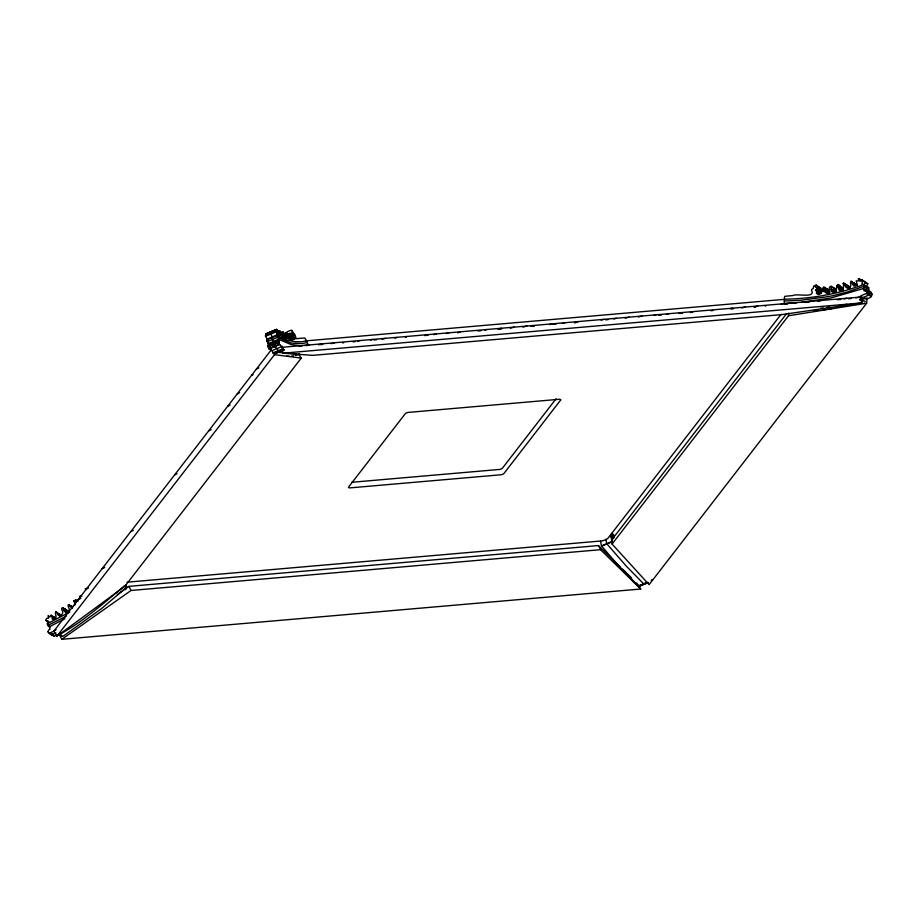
<?xml version="1.0" encoding="UTF-8"?>
<svg xmlns="http://www.w3.org/2000/svg" width="918" height="918" viewBox="0 0 918 918"><rect width="100%" height="100%" fill="white"/><g stroke="black" fill="none" stroke-linecap="round" stroke-linejoin="round"><path stroke-width="1.38" d="M279.198 334.944C282.228 337.709 279.99 327.439 277.19 331.868M283.673 337.331L282.916 332.144M54.529 619.18L54.036 617.022L52.682 617.24M820.107 289.893L820.979 288.126L816.205 285.073L813.6 286.118L813.314 288.309L811.891 289.296A2.077 1.825 -57.4 0 0 811.455 290.042C816.274 298.866 796.755 293.049 792.555 295.619A216.04 190.083 -57.4 0 0 786.554 296.147L784.844 296.33L784.465 297.168L784.236 303.766M864.228 285.509A22.571 19.863 -57.4 0 0 864.767 285.636L864.894 285.659A4.28 3.775 -57.4 0 1 865.49 285.75L866.397 287.139A7.08 6.231 -57.4 0 1 866.317 287.896L866.099 289.663A1.916 1.687 -57.4 0 1 865.697 289.973L865.812 290.604M52.498 619.191L51.293 615.232L49.779 616.999L48.184 615.508L48.379 617.424A4.969 4.372 -57.4 0 1 48.597 618.147L46.738 618.399L45.946 619.57A2.054 1.813 -57.4 0 0 45.946 620.316L48.425 621.968A22.571 19.863 -57.4 0 1 48.046 622.484L47.897 622.679A4.28 3.775 -57.4 0 0 47.529 623.104L47.506 624.883A7.08 6.231 -57.4 0 0 47.943 625.422L48.998 626.661A1.916 1.687 -57.4 0 0 49.469 626.615L49.767 628.773A2.169 1.905 -57.4 0 0 50.088 629.117C44.454 631.377 52.969 637.987 57.329 635.038M290.099 333.314L291.981 339.304L290.283 339.201M57.972 613.637L59.004 613.878A2.077 1.825 -57.4 0 1 59.222 614.176L60.622 616.426M287.472 334.45L290.122 333.314L290.788 334.209A2.134 0.631 67.4 0 1 291.247 334.967L293.163 339.339L293.989 339.235A41.39 12.186 67.4 0 0 294.701 338.96L293.301 336.608L293.886 335.965A15.17 4.464 67.4 0 1 293.76 335.334C289.801 332.568 297.202 325.879 282.572 334.473M829.7 292.211C828.403 290.375 829.206 285.337 831.192 286.6C830.572 290.386 831.329 291.258 834.508 292.188M834.978 289.767L836.057 289.216L835.977 291.247M834.531 291.901L832.041 290.272L832.133 291.178A1.343 1.182 -57.4 0 1 831.995 291.878L836.034 290.949A9.903 8.71 -57.4 0 1 835.69 289.95C837.606 287.759 835.782 279.233 843.367 289.698M638.848 586.395L648.051 582.563L638.836 586.43L638.848 585.259M864.274 298.488L867.074 298.04L866.626 303.215L649.095 584.674L612.065 544.041L612.501 538.866L786.565 313.658M612.065 544.041L788.493 315.769L788.711 313.176M829.436 291.155C826.326 292.567 824.238 285.131 822.941 287.977A2.134 1.882 -57.4 0 0 822.413 288.814L822.253 290.65M278.946 340.027L278.716 339.235L268.194 343.619L268.366 344.571L278.946 340.027L279.152 341.209A2.169 0.643 67.4 0 0 279.37 341.691L279.152 342.322L278.406 341.312L267.815 345.696L268.997 348.874L271.384 350.435M823.48 291.637C813.784 284.614 816.618 291.132 821.323 292.567M278.716 339.235L277.775 337.285A7.08 2.088 67.4 0 1 277.477 336.573L277.247 335.116A4.28 1.262 67.4 0 1 277.374 334.99L277.431 334.932A22.571 6.644 67.4 0 0 277.546 334.749L276.054 331.811A2.054 0.608 67.4 0 1 275.962 331.191L277.121 331.742A4.969 1.457 67.4 0 0 276.915 330.985C275.205 326.797 279.29 332.947 279.244 335.036M638.836 585.787L645.136 583.228M859.925 300.186C861.577 295.803 859.294 295.952 866.638 293.485C868.566 289.572 865.467 291.568 864.056 290.891A2.169 1.905 -57.4 0 0 864.148 290.375L863.31 288.447A1.916 1.687 -57.4 0 0 863.712 288.137L863.93 286.37A7.08 6.231 -57.4 0 0 864.01 285.613L863.104 284.224A4.28 3.775 -57.4 0 0 862.599 284.155L862.381 284.11A22.571 19.863 -57.4 0 1 861.841 283.983L862.977 280.816A2.054 1.813 -57.4 0 0 862.599 280.231L861.394 279.887L859.833 281.126A4.969 4.372 -57.4 0 1 859.604 280.357L858.812 278.682L858.296 281.057L856.207 280.782L857.228 284.821M866.649 290.203C874.923 291.752 872.593 298.442 866.179 298.763M63.962 610.263C72.086 619.937 60.003 602.472 61.896 610.091C65.098 612.547 59.096 619.696 56.836 612.65A2.077 1.825 -57.4 0 0 56.618 612.34C52.819 611.445 59.727 618.755 52.418 619.145M66.303 611.927L65.293 609.208L64.719 609.586M282.698 332.19L279.956 333.441M829.08 293.358C826.739 290.077 835.185 292.739 824.066 287.873M843.516 283.41L850.137 287.208L843.585 283.214L843.344 289.526L839.431 290.616L837.916 287.173L838.639 287.483L838.57 285.854L837.767 285.406M866.294 286.852L867.751 283.88A2.054 1.813 -57.4 0 0 867.372 283.283L865.892 283.111M279.772 331.478L277.075 332.591M52.383 633.764L52.51 634.923M646.547 582.574L645.882 582.827M75.643 603.883C72.591 601.783 75.483 597.882 76.619 601.864M839.155 287.483C842.196 286.083 839.775 289.227 841.381 290.616M65.798 612.535L65.006 611.273M818.695 288.585C818.099 286.45 813.073 288.791 816.205 285.073M290.26 339.075L288.47 333.682L284.97 334.496M855.496 284.982L855.737 284.201L857.263 284.718M853.166 283.134L853.97 283.077M863.953 285.096L865.364 282.354A2.054 1.813 -57.4 0 0 864.985 281.757L864.079 281.333M285.36 333.395C286.175 335.667 287.449 342.529 283.914 334.932M67.198 610.929L68.035 611.881L63.262 608.829M291.97 339.201L289.342 340.268M854.21 283.272C855.519 289.675 851.055 277.844 850.55 282.48A2.077 1.825 -57.4 0 0 850.527 282.882C852.535 288.355 845.329 290.077 844.87 284.821M68.345 604.859C79.843 613.224 62.849 600.338 72.12 607.165A9.903 8.71 -57.4 0 1 72.338 608.221M822.253 290.742C819.694 291.017 823.354 294.712 819.074 293.611A41.39 36.422 -57.4 0 1 816.71 293.611C816.354 292.372 819.82 290.386 815.712 290.604A15.17 13.357 -57.4 0 0 815.54 290.008C816.584 291.603 823.549 290.352 819.281 289.09M70.089 606.178L72.476 607.716M125.732 589.654L126.145 588.392M266.392 335.357L266.025 333.647L266.656 334.898M285.395 333.268L287.632 337.56A9.903 2.915 67.4 0 1 287.885 338.57L289.445 339.017L287.598 333.406M55.631 611.606L60.404 614.658L60.118 615.439M860.418 299.119C864.056 300.094 863.023 302.986 860.223 299.589M862.805 300.645L862.622 297.65L869.025 295.011L869.679 292.578L869.036 291.729L868.359 292.417M829.792 292.326C825.833 294.781 822.631 290.868 824.639 288.057M829.321 291.672L824.548 288.619M849.655 288.459L849.643 287.873M534.322 326.349L530.971 326.326M268.194 343.619L267.253 341.668A7.08 2.088 67.4 0 1 266.954 340.957L266.725 339.499A4.28 1.262 67.4 0 1 266.851 339.373L266.874 339.35A22.571 6.644 67.4 0 0 267.023 339.132L277.615 334.634M58.591 633.833L62.355 636.484L63.617 635.876L101.232 608.841L126.764 587.13A92.936 81.771 -57.4 0 0 125.582 584.686M68.62 604.859L72.556 607.36M71.007 606.385L71.707 606.373M817.869 287.713L818.592 286.6L817.112 286.955M292.876 333.073L288.895 334.703M815.93 289.583L820.635 292.521L819.189 294.23M825.787 289.067C827.841 288.424 825.534 291.591 826.957 293.427M828.174 290.604L828.713 289.985L828.862 290.558M843.344 289.526L837.078 285.498L842.357 288.355M53.772 631.251L271.315 349.792L274.528 354.658L301.253 358.1L124.825 586.372L56.996 636.117L53.772 631.251L56.078 629.564M56.996 636.117L274.528 354.658M556.09 398.756L502.502 468.088A2.662 0.998 -15.5 0 1 499.243 469.465L351.755 482.283M781.092 314.3L608.049 538.155A6.047 2.261 -15.5 0 1 601.439 540.954L126.982 582.196M870.631 293.829L871.423 293.255M859.168 278.751L861.646 280.38L858.284 279.003M68.207 605.123C67.278 607.165 72.648 610.562 65.832 612.558M67.484 610.883L62.585 607.762M817.984 291.465L818.73 291.213M833.051 288.068L833.67 287.69L833.59 289.721A3.362 2.961 -57.4 0 1 833.578 290.765L833.326 291.958L834.095 292.188M276.766 330.342L265.44 335.575A2.054 0.608 67.4 0 0 265.531 336.195L267.092 339.017M122.989 586.981C103.803 603.424 79.877 623.758 59.463 634.487M845.65 285.073C848.783 284.718 846.385 286.841 848.427 288.608M860.499 298.511L865.272 301.563M61.024 616.311L58.396 614.991M117.401 594.497L128.933 586.361L598.467 545.567L620.545 567.198M61.781 639.318L131.022 590.481L600.544 549.687L640.695 589.023L61.781 639.318L59.693 635.187M852.122 283.501L853.866 286.037L857.022 285.005M854.566 284.982L855.117 285.877M821.438 292.635L816.4 289.663M45.9 620.465L48.333 621.842A2.054 1.813 -57.4 0 1 48.333 621.096M842.54 288.459L843.16 288.677M69.825 612.008L47.208 623.827M863.207 288.504L868.084 291.499A1.916 1.687 -57.4 0 0 868.485 291.19L868.703 289.422L863.93 286.37M64.914 618.755L49.824 626.512M66.165 616.299L48.218 625.215M55.987 632.972L51.81 634.613L49.962 632.984M54.587 630.941L49.572 633.064L47.782 631.894M58.373 634.499L59.36 633.994M256.351 369.151L258.887 367.9M251.578 375.324L253.07 374.59M237.269 393.845L239.598 392.709M227.733 406.181L230.154 404.999M208.65 430.875L211.186 429.635M174.604 474.927L177.14 473.688M130.769 531.637L133.271 530.409M102.127 568.69L104.675 567.45M78.271 599.557L80.818 598.318M73.509 605.719L75.001 604.996M265.945 333.762L276.467 329.378M265.956 333.877L276.72 329.367M266.3 333.9L276.823 329.516M267.712 333.544L271.292 331.467L271.544 332.798M265.554 336.298L276.077 331.914M277.144 332.327L279.829 331.237M277.133 332.993L279.726 331.777M280.151 333.016L282.778 331.926M280.036 333.28L282.801 331.937M280.024 333.716L282.652 332.614M279.933 334.06L282.549 332.901M280.024 334.221L282.652 333.119M277.156 335.621L266.633 340.004L267.872 340.521M280.128 334.313L282.733 333.2M280.392 334.68L283.077 333.613M280.311 334.978L283.111 333.682M282.664 334.577L285.601 333.406M282.618 334.772L285.67 333.601M283.134 334.841L285.773 333.75M267.253 341.668L277.775 337.285L290.708 342.862A201.685 59.372 67.4 0 0 293.657 343.275L302.206 343.584L307.22 342.517M282.859 335.563L285.498 334.462M285.842 334.783L288.47 333.682M285.888 334.875L288.516 333.831M288.768 334.496L292.704 332.855M287.793 335.414L290.409 334.232M287.678 335.621L292.073 333.693M283.467 337.537L286.095 336.436M278.911 340.142L268.389 344.525L268.63 345.581M286.049 337.594L288.734 336.367M288.562 337.124L293.485 334.967M291.132 336.436L293.76 335.334M286.565 338.455L289.204 337.365M274.138 343.963L278.085 342.311M267.976 346.752L278.498 342.368L278.406 341.312M291.017 337.158L293.921 335.931M268.022 346.855L278.544 342.471C279.91 345.673 283.077 346.74 283.983 350.228M268.882 348.553L279.393 344.17M279.497 344.434L268.974 348.817L279.52 344.491M291.97 339.362L294.598 338.26M292.176 339.993L294.804 338.903M271.9 350.71L282.423 346.327M272.68 353.051L283.203 348.668M274.241 353.074L283.455 349.288M274.471 353.51L283.673 349.678M274.528 353.751L283.742 349.907M274.574 353.832L283.777 349.988M638.733 586.418L617.068 564.031L601.485 545.889L612.008 541.505A92.936 27.356 67.4 0 1 611.09 537.007L610.711 534.93L613.373 538.017M601.623 546.141L612.145 541.758L612.926 542.676M638.779 586.109L647.993 582.276M842.919 288.78L837.491 285.337M863.586 289.365L866.099 290.857M860.235 296.124L865.387 299.027M291.775 330.641L294.609 334.232A2.077 0.608 67.4 0 1 295.011 334.909L296.204 338.673L302.756 338.168A216.04 63.606 67.4 0 1 304.765 337.996L306.589 340.693L301.85 341.748L295.137 341.703L287.116 340.096L277.179 335.506M863.609 286.405L847.578 291.958L832.488 295.791A201.685 177.461 -57.4 0 1 824.41 297.157L800.003 300.335L784.339 301.058M863.723 284.557C838.329 294.058 811.271 298.775 784.19 299.199M867.74 287.873L868.669 287.701L868.784 288.665A7.08 6.231 -57.4 0 1 868.703 289.422M862.977 288.631L830.893 298.006L801.494 302.332M818.431 292.108L820.635 292.521M282.939 332.132L283.937 334.932M306.658 345.673L309.297 344.939M318.512 344.812L322.011 343.837M331.272 343.688L334.714 342.735M357.768 341.175L360.086 340.532M370.367 340.108L372.811 339.419M382.106 339.258L385.491 338.317M394.843 338.145L397.081 337.526M433.629 334.645L436.302 333.911M446.309 333.544L448.982 332.809M457.703 332.809L460.354 332.075M484.784 330.136L487.102 329.493M498.004 329.206L501.469 328.242M510.305 328.219L514.195 327.141M522.893 327.141L526.875 326.039M549.584 324.57L552.257 323.836M562.332 323.457L564.96 322.734M574.427 322.654L578.374 321.564M601.072 320.107L603.746 319.361M613.798 318.994L616.448 318.259M625.25 318.236L629.14 317.158M638.4 317.008L641.866 316.044M653.926 315.436L656.232 314.805M666.365 314.415L668.958 313.692M678.987 313.325L681.638 312.59M690.347 312.602L693.01 311.856M730.097 308.827L732.438 308.184M741.79 308L745.141 307.071M754.435 306.91L757.832 305.969M780.931 304.409L783.249 303.766M793.588 303.307L795.929 302.665M805.166 302.515L808.609 301.563M817.823 301.425L821.323 300.461M844.112 298.97L846.729 298.247M867.797 283.983L863.023 280.919M861.359 301.896L862.679 301.345L860.269 299.911M863.746 303.422L864.699 303.238M295.24 355.495L299.429 354.509A92.936 27.356 67.4 0 0 299.084 353.522M342.735 342.93L343.688 342.758M844.376 304.799L847.027 304.351M788.493 315.769L866.626 303.215M839.327 305.602L841.817 305.212M308.219 345.122L304.042 345.558M574.737 322.711L576.538 322.436M848.565 298.843L851.353 298.43M855.542 297.822L861.118 296.996L861.83 302.906L782.274 314.564L312.751 355.358L282.916 353.2L282.205 347.291L861.118 296.996M827.003 307.438L829.459 307.082M829.39 308.964L831.846 308.609M753.942 307.117L755.778 306.864M291.488 356.046L293.462 355.782M820.646 308.241L823.216 307.932M823.044 309.768L825.603 309.458M320.726 344.675L322.746 344.445M499.381 329.149L501.607 328.908M731.531 308.941L733.608 308.723M679.871 313.463L682.453 313.187M807.002 302.424L809.148 302.206M424.644 335.575L428.098 335.265M784.81 304.283L787.564 304.03M282.916 353.2L861.83 302.906M296.744 353.855L278.716 352.42L277.167 348.576L274.264 346.683L273.38 343.78M814.071 310.64L817.915 310.307M373.867 339.97L376.587 339.74M710.681 310.72L712.873 310.548M605.65 319.831L608.164 319.625M823.894 286.932L828.759 290.019M658.631 315.253L661.293 315.046M477.785 330.962L480.871 330.732M299.302 346.442L301.884 346.258M796.801 302.745L784.27 303.537M837.365 299.693L840.842 299.452M267.815 345.696L268.504 346.579M59.039 634.017L62.355 636.484M61.483 635.543L60.599 634.694M353.051 341.794L355.002 341.691M286.668 356.184L289.342 356.23M300.599 345.73L291.052 344.548L278.877 339.373M286.68 332.832L287.139 333.819M405.446 337.296L406.226 337.331M845.799 284.97L843.252 283.467M765.142 306.05L765.738 306.13M849.747 286.875L848.358 286.267L848.163 287.196M867.28 287.185L867.372 287.208A4.28 3.775 -57.4 0 1 867.889 287.277L868.531 287.541M49.274 622.197L48.287 621.991M56.067 618.284L51.098 615.198M651.275 580.704L651.78 579.683M60.404 614.658L61.391 615.404M283.524 337.296L282.101 336.665L280.575 332.396A2.077 0.608 67.4 0 0 280.426 332.006L279.818 330.767M88.61 588.036L85.144 588.759L86.705 589.505M80.291 597.79L79.935 596.011L81.243 596.092A2.134 1.882 -57.4 0 1 81.794 596.207M267.368 341.68L268.469 342.288M831.456 289.308L836.275 292.394M845.088 284.959L845.386 284.075L844.319 283.41M861.692 279.806L866.466 282.87M858.422 278.831L860.809 280.357M859.34 279.738L861.761 281.333M863.895 284.637L868.669 287.701M863.907 285.429L866.294 286.955M868.841 291.752L871.228 293.278M867.326 291.213L872.077 294.368M851.043 281.195L857.091 285.085L851.342 281.585M852.202 282.48L856.987 285.532M866.649 293.152L871.423 296.204M843.585 283.214L850.079 287.288M843.252 283.547L850.057 288.08M850.022 288.114L844.606 284.821L849.345 287.965M845.696 285.911L848.083 287.437M837.078 285.693L839.465 287.219M836.952 285.865L839.339 287.391M842.908 289.962L838.019 286.955L843.413 290.536M837.916 287.173L842.69 290.226M838.914 288.413L841.301 289.939M831.054 286.118L836.057 289.216M831.192 289.239L836.023 292.36M831.754 290.673L834.187 292.176M823.721 289.767L828.495 292.819M818.661 287.942L823.435 290.995M818.764 288.286L823.538 291.35M817.066 288.768L821.84 291.821M816.951 288.895L821.725 291.947M815.54 290.008L819.04 292.154M816.274 292.934L818.661 294.46M124.378 585.604L126.764 587.13M124.228 585.879L126.615 587.405M75.769 599.672L78.156 601.198M73.888 600.67L76.274 602.197M73.761 600.739L76.148 602.265M73.727 600.888L76.114 602.415M68.735 604.698L72.074 606.775M62.94 607.75L67.714 610.803M62.458 607.762L67.232 610.814M63.847 609.724L66.498 611.526M64.088 610.16L66.475 611.686M64.983 611.399L67.37 612.926M58.637 614.785L61.311 616.391M47.943 625.422L50.329 626.948M49.205 632.881L54.105 636.151M622.553 569.16L631.584 578.007M636.599 582.93L640.695 589.023M611.078 536.846L612.272 538.235M614.211 537.799L611.136 534.092M271.246 333.257L270.695 333.383A2.054 0.608 67.4 0 0 270.799 334.003L272.29 336.94A22.571 6.644 67.4 0 1 272.164 337.124L272.141 337.158A4.28 1.262 67.4 0 0 271.98 337.308L272.221 338.765A7.08 2.088 67.4 0 0 272.508 339.476L273.897 343.389A2.169 0.643 67.4 0 0 274.057 343.768M298.683 354.21L301.253 358.1M598.467 545.567L600.544 549.687M128.933 586.361L131.022 590.481M867.98 291.614L868.267 292.303M306.589 340.693L308.138 344.904M644.08 583.366L644.046 584.25L626.122 565.936L606.741 543.697A92.936 27.356 67.4 0 1 605.834 539.199M600.556 541.23L600.567 541.39A92.936 27.356 67.4 0 0 601.485 545.889M784.293 299.67A6.047 2.261 -15.5 0 0 782.584 299.498L306.876 340.796A6.024 2.249 -15.5 0 0 305.74 340.957M827.187 291.878A2.134 1.882 -57.4 0 1 827.347 291.534M612.065 533.117A216.04 63.606 67.4 0 1 614.234 535.573M553.313 324.387A10.867 0.757 -6.8 0 1 555.998 324.146M866.672 293.416L871.411 296.537L866.672 293.416M560.646 400.064L503.982 473.424A2.662 0.998 -15.5 0 1 500.712 474.801L349.838 487.894A2.662 0.998 -15.5 0 1 348.622 486.999L405.32 413.639A2.662 0.998 -15.5 0 1 408.235 412.411L559.131 399.296A2.662 0.998 -15.5 0 1 560.646 400.064"/></g></svg>
